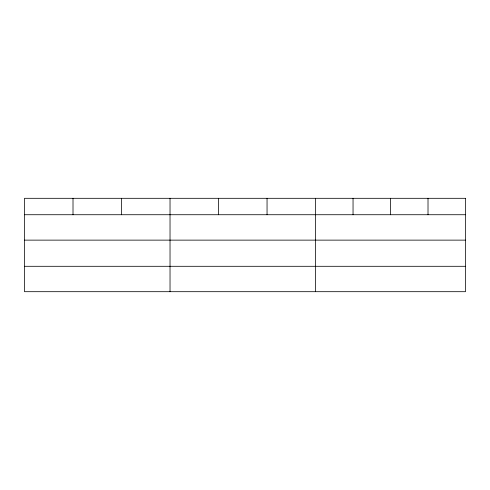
<?xml version="1.0" encoding="UTF-8"?>
<svg xmlns="http://www.w3.org/2000/svg" width="490" height="490" viewBox="0 0 490 490"><rect width="100%" height="100%" fill="white"/><g stroke="black" fill="none" stroke-linecap="round" stroke-linejoin="round"><path stroke-width="0.73" d="M24.5 214.73L465.5 214.73M24.5 240.131L465.5 240.131M24.5 266.297L465.5 266.297M428.015 198.309L428.015 214.73M390.53 198.309L390.53 214.73M353.045 198.309L353.045 214.73M315.56 198.309L315.56 291.691M267.05 198.309L267.05 214.73M218.54 198.309L218.54 214.73M170.03 198.309L170.03 291.691M121.52 198.309L121.52 214.73M73.01 198.309L73.01 214.73M465.5 198.309L24.5 198.309L24.5 291.691L465.5 291.691L465.5 198.309"/></g></svg>
